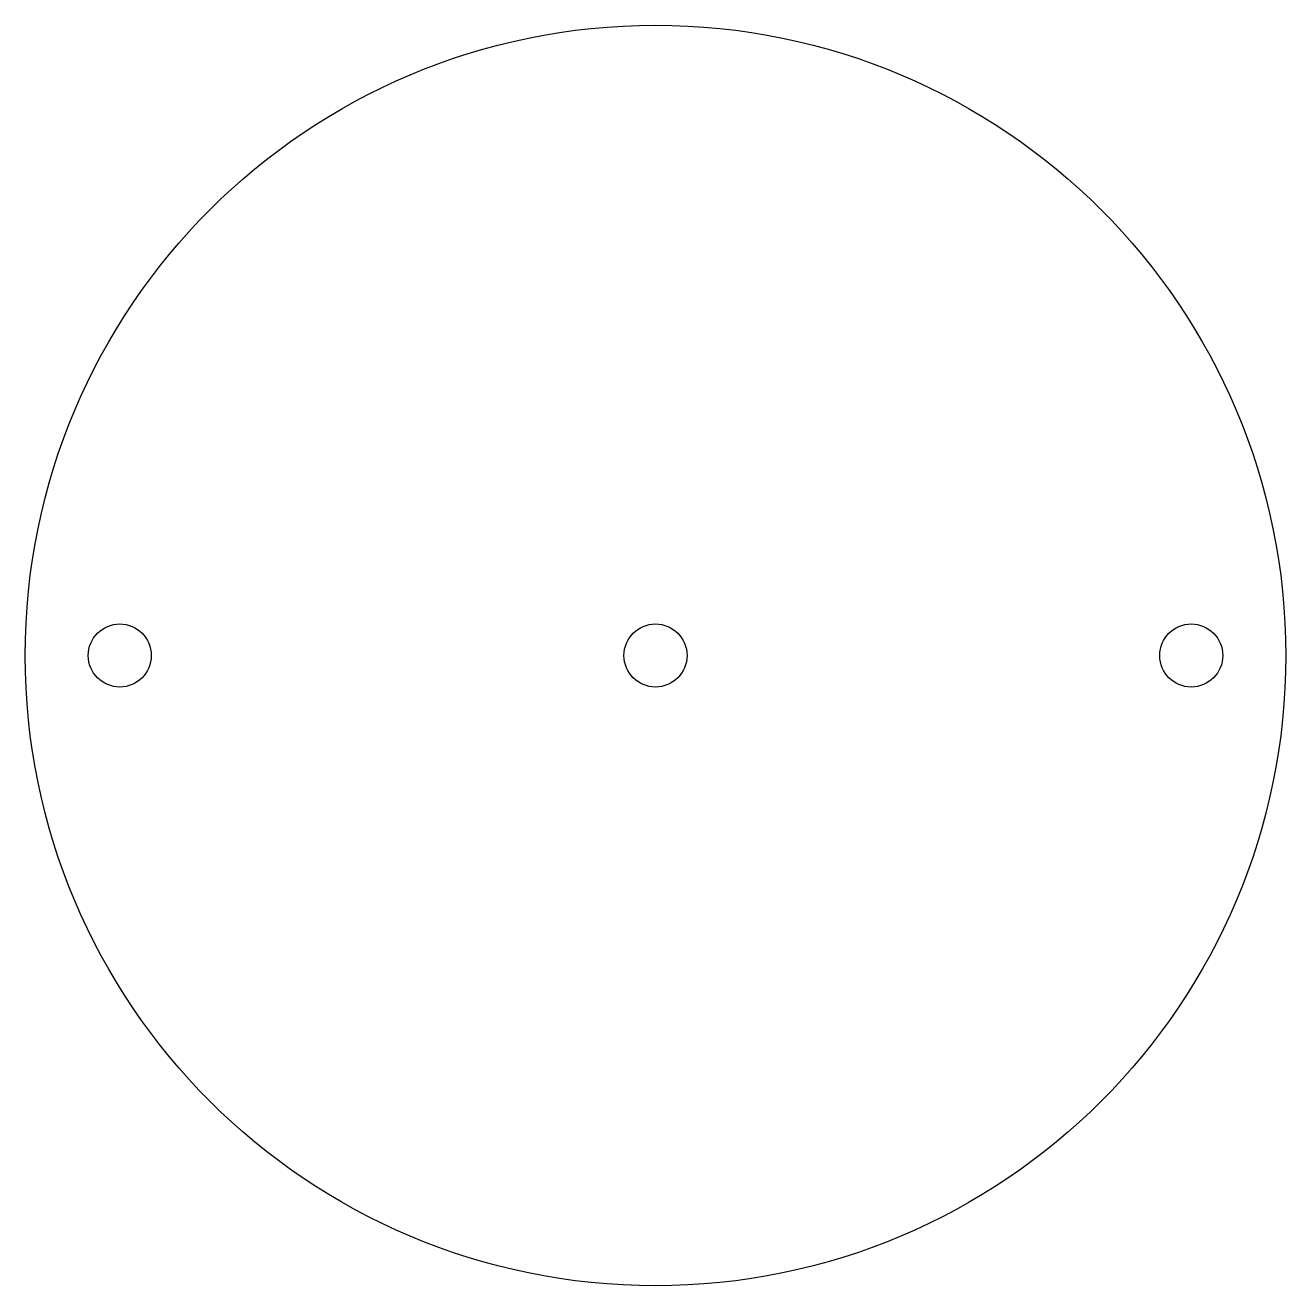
# Model space of a CAD drawing. Extents: x -50 to 50, y -50 to 50.
import ezdxf

# ---------------------------------------------------------------- set-up
doc = ezdxf.new("R2010")
doc.units = 0
doc.layers.get('0').update_dxf_attribs({"linetype": 'continuous'})

# ---------------------------------------------------------------- blocks, each defined once
blk = doc.blocks.new('SHAPE')
at = {"color": 0}
for centre, radius in [((0, 0), 50), ((-42.5, 0), 2.5), ((0, 0), 2.5), ((42.5, 0), 2.5)]:
    blk.add_circle(centre, radius, dxfattribs=at)

msp = doc.modelspace()

# ---------------------------------------------------------------- block references
at = {"color": 0}
msp.add_blockref('SHAPE', (0, 0), dxfattribs=at)

doc.saveas('drawing.dxf')
